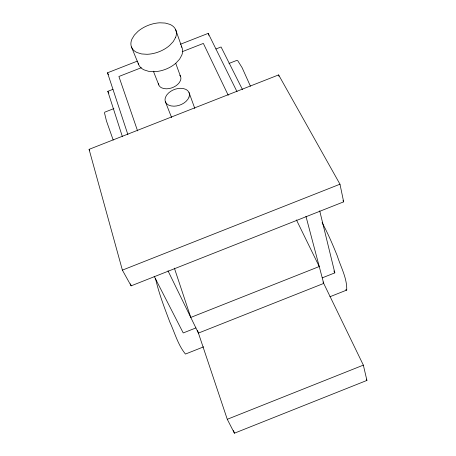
<?xml version="1.0" encoding="UTF-8"?>
<svg xmlns="http://www.w3.org/2000/svg" width="456" height="456" viewBox="0 0 456 456"><rect width="100%" height="100%" fill="white"/><g stroke="black" fill="none" stroke-linecap="round" stroke-linejoin="round"><path stroke-width="0.68" d="M329.905 296.753L346.72 290.084C347.187 278.217 340.746 267.016 337.286 255.884C332.709 244.604 327.95 233.358 322.113 222.665M197.465 330.247L227.276 419.292L363.346 365.131L323.002 281.962M227.276 419.292L234.412 433.2L366.92 380.418L363.346 365.131M122.385 270.129L339.976 184.207L278.622 74.915L89.08 149.346L122.385 270.129L131.106 285.855L343.664 201.848L339.976 184.207M195.898 327.932L183.232 332.954L154.162 276.256M322.238 277.864L334.841 272.865L319.707 210.837M203.65 346.839L185.455 354.055C177.937 344.907 174.808 332.829 169.888 322.181C164.502 307.903 158.922 293.59 155.564 278.667M127.874 134.571L107.508 72.8L137.324 61.127M180.394 44.261L208.221 33.368L237.017 91.702M141.331 67.71L118.896 76.494L137.581 130.9M182.246 51.688L203.359 43.417L228.239 95.293M122.407 136.714L107.804 91.354L112.963 89.336M215.933 48.986L221.069 46.974L242.461 89.564M113.909 108.585L104.88 112.125L104.498 112.888L106.436 120.903L113.213 140.089M229.003 63.447L236.715 60.426L237.713 60.648L242.107 67.676L250.435 86.207M153.963 71.712L148.553 71.313L143.982 69.842A22.846 14.216 -20.8 0 1 138.139 63.019M345.705 289.76L346.72 290.084M107.804 91.354L108.921 93.098M342.975 200.606L343.664 201.848M89.08 149.346L89.712 150.588M333.883 270.961L334.841 272.865M296.423 219.889L319.24 266.543L190.768 317.433L174.386 268.139M167.99 270.79L198.417 333.091L323.709 283.421L305.947 216.275M366.305 379.135L366.92 380.418M107.508 72.8L108.357 74.693M131.448 46.939L138.499 64.216M153.381 71.204L158.791 84.924M165.397 101.796L171.616 117.58M175.691 63.219L180.513 76.409M189.029 92.528L194.809 108.477M175.651 29.646L181.847 47.242M233.5 430.498L234.412 433.2M208.221 33.368L208.854 35.346M130.53 283.803L131.106 285.855M278.622 74.915L278.964 76.272M181.26 46.136A22.846 14.216 -20.8 0 1 181.87 54.999L179.613 59.143L175.987 63.082A23.478 14.603 -20.8 0 1 153.963 71.712M179.841 75.286A11.446 7.37 -20.8 0 1 180.519 80.416L179.39 82.53L177.589 84.525A11.765 7.57 -20.8 0 1 166.639 88.817L163.932 88.595L161.618 87.826A11.446 7.37 -20.8 0 1 158.483 83.659M189.075 96.968L187.866 99.305L185.917 101.506A12.802 8.425 -20.7 0 1 173.998 106.185L171.034 105.912L168.509 105.04A12.454 8.197 -20.7 0 1 165.465 97.35L166.708 95.047L168.657 92.893A12.808 8.43 -20.7 0 1 180.371 88.299L183.301 88.538L185.831 89.365A12.454 8.197 -20.7 0 1 189.075 96.968M175.611 37.392L173.286 41.547L169.569 45.509A23.934 14.529 -20.8 0 1 147.106 54.298L141.611 53.945L136.971 52.514A23.29 14.142 -20.8 0 1 131.898 39.176L134.343 35.118L138.054 31.304A23.951 14.552 -20.8 0 1 159.799 22.8L165.186 23.056L169.82 24.345A23.29 14.142 -20.8 0 1 175.617 37.392"/></g></svg>
